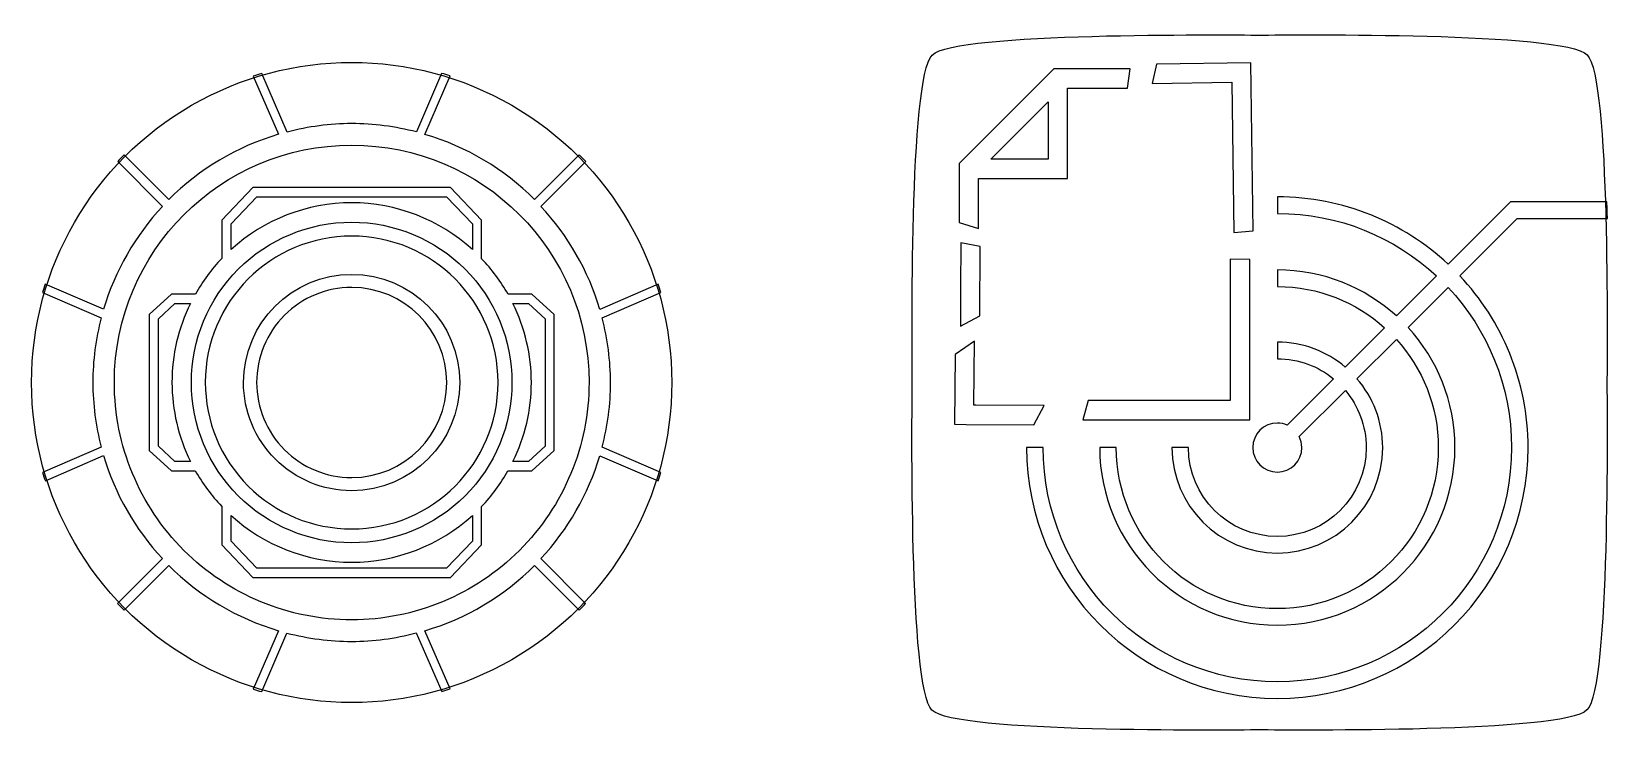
# Model space of a CAD drawing. Extents: x 3 to 1707, y 187 to 1378.
# Drawn here: x 810 to 1318, y 1127 to 1353 of the extents above; entities that cross this region are included whole.
import ezdxf

# ---------------------------------------------------------------- set-up
doc = ezdxf.new("R2010")
doc.units = 0
doc.layers.add('Drawings', color=7, linetype='CONTINUOUS')

msp = doc.modelspace()

# ---------------------------------------------------------------- linework, layer by layer
at = {"layer": 'Drawings', "color": 7}
for points in [[(1202.598648, 1342.587889), (1172.271321, 1342.17432), (1170.787771, 1335.932209), (1196.443857, 1336.279606), (1197.105651, 1287.980433), (1203.33767, 1288.5098)], [(1139.197482, 1340.630334), (1139.197482, 1340.624688), (1108.732274, 1310.169577), (1108.732274, 1292.468887), (1108.732274, 1291.206127), (1114.953253, 1289.243061), (1114.9589, 1292.441315), (1114.9589, 1292.446962), (1114.9589, 1305.322698), (1143.604169, 1305.322698), (1143.604169, 1310.875531), (1143.604169, 1334.399251), (1162.92342, 1334.399251), (1163.723123, 1340.630334)], [(1137.37198, 1329.993378), (1137.37198, 1311.548267), (1118.918593, 1311.548267)], [(913.118461, 1316.058909)], [(913.118461, 1291.272432)], [(913.118461, 1286.789359)], [(1109.206545, 1284.611235), (1109.151483, 1270.031603), (1109.107433, 1257.806547), (1115.350493, 1261.109573), (1115.42758, 1283.447733)], [(1195.986105, 1279.345143), (1195.986105, 1267.693567), (1195.986105, 1233.852716), (1177.665065, 1233.852716), (1150.233117, 1233.852716), (1148.484844, 1227.616116), (1174.289824, 1227.616116), (1202.22363, 1227.616116), (1202.22363, 1279.212801)], [(913.118461, 1274.481589)], [(913.118461, 1270.2632)], [(965.009692, 1265.085335)], [(1113.668237, 1253.025705), (1107.392112, 1248.658434), (1107.15492, 1226.221017), (1110.954819, 1226.193349), (1132.761365, 1226.044477), (1136.053871, 1232.253504), (1114.03772, 1232.40791), (1113.453127, 1232.413557)], [(1016.171143, 1239.670685)], [(951.961032, 1196.885302)], [(1310.809713, 1134.27853)]]:
    msp.add_lwpolyline(points, close=True, dxfattribs=at)
for points in [[(881.445437, 1338.275758), (889.580159, 1319.56045)], [(892.348725, 1320.271785), (884.142309, 1339.169063)], [(942.055984, 1339.163549), (933.959862, 1320.299358)], [(936.717415, 1319.538391), (944.79699, 1338.352958)], [(986.380568, 1312.959911), (971.991774, 1298.573276)], [(837.799222, 1310.759731), (852.215604, 1296.345524)], [(974.015783, 1296.34001), (988.481805, 1310.803845)], [(881.296515, 1302.46081), (871.275666, 1291.912082), (871.275666, 1279.593284)], [(954.955721, 1279.521316), (954.955721, 1291.911799), (944.934844, 1302.460528), (923.249632, 1302.460528), (881.296515, 1302.460528), (881.296515, 1302.46081)], [(874.275861, 1282.449658), (874.275861, 1290.721007), (882.58153, 1299.472095)], [(882.58153, 1299.472095), (923.249632, 1299.472095), (943.655363, 1299.472095), (951.966566, 1290.721007), (951.966566, 1282.449658)], [(1211.124962, 1299.427981), (1211.124962, 1294.090203)], [(1211.125103, 1299.427981), (1211.124962, 1299.427981)], [(1317.218379, 1297.78474), (1286.14099, 1297.78474), (1266.115782, 1277.757043)], [(1269.898993, 1273.996337), (1288.357915, 1292.446962), (1317.400226, 1292.446962)], [(1211.124962, 1275.882205), (1211.124962, 1270.544427)], [(833.232742, 1263.260122), (814.426362, 1271.338477)], [(1011.738837, 1271.338477), (993.020698, 1263.210494)], [(1262.359905, 1274.007365), (1249.454634, 1261.104059)], [(813.61014, 1268.608931), (832.477173, 1260.508521)], [(862.798993, 1268.074051), (855.077917, 1268.074051), (847.880753, 1261.534167), (847.880753, 1235.104446), (847.880753, 1217.817323), (855.077917, 1211.260901)], [(963.432366, 1211.260619), (971.15347, 1211.260619), (978.350634, 1217.817041), (978.350634, 1244.235735), (978.350634, 1261.533885), (971.15347, 1268.073768)], [(993.732132, 1260.436835), (1012.63226, 1268.6365)], [(1253.243492, 1257.34335), (1266.148735, 1270.23563)], [(861.221695, 1214.255131), (856.236063, 1214.255131), (850.875441, 1219.135226), (850.875441, 1244.236017), (850.875441, 1260.199724), (856.236063, 1265.085335)], [(856.236063, 1265.085335), (861.183095, 1265.085335)], [(965.009692, 1265.085335), (969.989789, 1265.085335), (975.355945, 1260.199724), (975.355945, 1235.104446), (975.355945, 1219.135226), (969.989789, 1214.255131), (965.048292, 1214.255131)], [(1245.66027, 1257.304753), (1232.986655, 1244.633042)], [(1211.124962, 1252.650738), (1211.124962, 1247.31296)], [(1236.770007, 1240.872335), (1249.449128, 1253.544043)], [(1229.225385, 1240.872335), (1214.296104, 1225.95082)], [(1218.15115, 1222.256282), (1233.019749, 1237.117142)], [(832.499226, 1218.903628), (813.599099, 1210.703963)], [(814.498056, 1208.007503), (833.210689, 1216.129969)], [(992.998645, 1216.080341), (1011.816037, 1207.996475)], [(1135.739535, 1218.721659), (1130.400939, 1218.721659)], [(1159.288849, 1218.721659), (1153.950281, 1218.721659)], [(1182.518321, 1218.721659), (1177.190766, 1218.721659)], [(871.275666, 1199.813362), (871.275666, 1187.422856), (881.296515, 1176.885161), (902.981755, 1176.885161), (902.981755, 1176.873868), (944.934844, 1176.873868), (954.955721, 1187.422574), (954.955721, 1199.741397)], [(951.961032, 1196.885302), (951.961032, 1188.61945), (943.655363, 1179.86836), (923.244097, 1179.86836), (902.981755, 1179.86836), (882.58153, 1179.86836), (874.275861, 1188.61945), (874.275861, 1196.879769)], [(852.215604, 1182.994953), (837.755088, 1168.536615)], [(839.856325, 1166.380555), (854.245147, 1180.767182)], [(988.432164, 1168.580743), (974.021289, 1182.994953)], [(889.519477, 1159.796564), (881.434397, 1140.993016)], [(884.175403, 1140.176917), (892.271496, 1159.041108)]]:
    msp.add_lwpolyline(points, dxfattribs=at)
for points in [[(1099.993688, 1345.062777), (1107.466728, 1352.534692), (1194.881292, 1351.495667), (1205.445623, 1351.499814)], [(1205.445623, 1351.499814), (1216.009943, 1351.50395), (1303.425277, 1352.611733), (1310.892535, 1345.1456)], [(861.589536, 1328.904975), (893.47468, 1347.311098), (932.758797, 1347.311098), (964.64394, 1328.904975)], [(1093.555706, 1239.626749), (1093.559842, 1250.189478), (1092.520648, 1337.590863), (1099.993688, 1345.062777)], [(1310.892535, 1345.1456), (1318.359673, 1337.679586), (1317.251843, 1250.277298), (1317.247707, 1239.71457)], [(884.142309, 1339.169063), (883.239315, 1338.883621), (882.340273, 1338.585825), (881.445437, 1338.275758)], [(944.79699, 1338.352958), (943.887089, 1338.635733), (942.973333, 1338.905955), (942.055984, 1339.163549)], [(810.062333, 1239.670685), (810.062333, 1276.482932), (829.704392, 1310.498851), (861.589536, 1328.904975)], [(964.64394, 1328.904975), (996.529084, 1310.498851), (1016.171143, 1276.482932), (1016.171143, 1239.670685)], [(913.118461, 1323.006845), (906.107724, 1322.972146), (899.129376, 1322.053203), (892.348725, 1320.271785)], [(933.959862, 1320.299358), (927.154808, 1322.077457), (920.152021, 1322.987182), (913.118461, 1323.006845)], [(889.580159, 1319.56045), (876.234409, 1315.623338), (864.086796, 1308.408283), (854.245147, 1298.573276)], [(971.991774, 1298.573276), (962.164812, 1308.391645), (950.039223, 1315.59842), (936.717415, 1319.538391)], [(836.712742, 1239.670233), (836.715541, 1281.859536), (870.922802, 1316.059167), (913.118461, 1316.058909)], [(839.850819, 1312.965425), (839.156308, 1312.240165), (838.47237, 1311.504856), (837.799222, 1310.759731)], [(854.245147, 1298.573276), (854.245147, 1298.573276), (839.850819, 1312.965425), (839.850819, 1312.965425)], [(913.118461, 1316.058909), (955.314108, 1316.059151), (989.521352, 1281.859525), (989.524151, 1239.670233)], [(988.481805, 1310.803845), (987.791865, 1311.532663), (987.091378, 1312.251427), (986.380568, 1312.959911)], [(852.215604, 1296.345524), (843.414958, 1286.932637), (836.917165, 1275.607575), (833.232742, 1263.260122)], [(913.118461, 1297.520057), (898.748409, 1297.493784), (884.902356, 1292.121704), (874.275861, 1282.449658)], [(951.966566, 1282.449658), (941.338666, 1292.122979), (927.490412, 1297.495151), (913.118461, 1297.520057)], [(993.020698, 1263.210494), (989.336056, 1275.575713), (982.830262, 1286.916663), (974.015783, 1296.34001)], [(1266.115782, 1277.757043), (1251.696323, 1291.187917), (1232.366624, 1299.426781), (1211.125103, 1299.427981)], [(1317.400226, 1292.446962), (1317.353635, 1294.262087), (1317.275983, 1295.977906), (1317.218379, 1297.78474)], [(876.624134, 1276.159058), (886.302994, 1285.836457), (899.430488, 1291.272938), (913.118461, 1291.272432)], [(913.118461, 1291.272432), (926.806428, 1291.272931), (939.933915, 1285.836446), (949.612769, 1276.159048)], [(1211.124962, 1294.090203), (1230.922973, 1294.088932), (1248.916152, 1286.466818), (1262.359905, 1274.007365)], [(913.118461, 1286.789359), (887.090228, 1286.789947), (865.989174, 1265.694545), (865.98671, 1239.670233)], [(960.244676, 1239.670233), (960.242213, 1265.692384), (939.144532, 1286.786891), (913.118461, 1286.789359)], [(861.508471, 1239.670233), (861.507969, 1253.356144), (866.945274, 1266.481659), (876.624134, 1276.159058)], [(871.275666, 1279.593284), (867.984465, 1276.11887), (865.137156, 1272.249566), (862.798993, 1268.074051)], [(949.612769, 1276.159048), (959.291623, 1266.48165), (964.728923, 1253.356139), (964.728422, 1239.670233)], [(963.4765, 1268.073768), (961.119631, 1272.22659), (958.257602, 1276.071685), (954.955721, 1279.521316)], [(1249.454634, 1261.104059), (1239.309485, 1270.283061), (1225.864432, 1275.881006), (1211.124962, 1275.882205)], [(814.426362, 1271.338477), (814.141799, 1270.432409), (813.869699, 1269.522474), (813.61014, 1268.608931)], [(878.29632, 1239.670233), (878.298436, 1258.897301), (893.888496, 1274.482533), (913.118461, 1274.481589)], [(913.118461, 1274.481589), (932.346253, 1274.479461), (947.932923, 1258.895129), (947.935039, 1239.670233)], [(1012.63226, 1268.6365), (1012.346828, 1269.541203), (1012.048993, 1270.441947), (1011.738837, 1271.338477)], [(1291.848956, 1218.721659), (1291.848956, 1240.104994), (1283.4963, 1259.549998), (1269.898993, 1273.996337)], [(913.118461, 1270.2632), (905.002702, 1270.264079), (897.219012, 1267.041359), (891.479787, 1261.304032)], [(943.716016, 1239.670233), (943.714801, 1256.565751), (930.016524, 1270.261974), (913.118461, 1270.2632)], [(971.15347, 1268.073768), (971.15347, 1268.073768), (963.4765, 1268.073768), (963.4765, 1268.073768)], [(1211.124962, 1270.544427), (1224.418946, 1270.543264), (1236.492775, 1265.510952), (1245.66027, 1257.304753)], [(1266.148735, 1270.23563), (1278.771607, 1256.763608), (1286.504853, 1238.66067), (1286.504853, 1218.721659)], [(861.183095, 1265.085335), (857.298437, 1257.175283), (855.272499, 1248.482429), (855.259905, 1239.670233)], [(891.479787, 1261.304032), (885.740562, 1255.566706), (882.515954, 1247.784769), (882.515371, 1239.670233)], [(970.976988, 1239.670233), (970.950669, 1248.48588), (968.909604, 1257.178908), (965.009692, 1265.085335)], [(832.477173, 1260.508521), (830.69694, 1253.704722), (829.785221, 1246.702977), (829.763754, 1239.670233)], [(996.467604, 1239.670233), (996.432899, 1246.679912), (995.513818, 1253.657207), (993.732132, 1260.436835)], [(1268.294108, 1218.721659), (1268.294108, 1233.602714), (1262.583995, 1247.166494), (1253.243492, 1257.34335)], [(1232.986655, 1244.633042), (1227.075862, 1249.625532), (1219.449211, 1252.649504), (1211.124962, 1252.650738)], [(1249.449128, 1253.544043), (1257.815987, 1244.343867), (1262.955511, 1232.157722), (1262.955511, 1218.721659)], [(1211.124962, 1247.31296), (1217.99994, 1247.311797), (1224.300293, 1244.895416), (1229.225385, 1240.872335)], [(1245.059129, 1218.721659), (1245.059129, 1227.187747), (1241.918088, 1234.92187), (1236.770007, 1240.872335)], [(861.589536, 1150.436395), (829.704392, 1168.842518), (810.062333, 1202.858438), (810.062333, 1239.670685)], [(829.763754, 1239.670233), (829.798459, 1232.660553), (830.71754, 1225.683257), (832.499226, 1218.903628)], [(859.091328, 1185.651243), (844.76245, 1199.97796), (836.712623, 1219.409194), (836.712742, 1239.670233)], [(855.259905, 1239.670233), (855.284511, 1230.855017), (857.323688, 1222.16201), (861.221695, 1214.255131)], [(876.624134, 1203.181408), (866.945274, 1212.858807), (861.507969, 1225.984322), (861.508471, 1239.670233)], [(865.98671, 1239.670233), (865.986433, 1227.171915), (870.951996, 1215.185416), (879.790975, 1206.347772)], [(888.494996, 1215.050484), (881.964481, 1221.580012), (878.295873, 1230.436083), (878.29632, 1239.670233)], [(882.515371, 1239.670233), (882.515953, 1231.555697), (885.740561, 1223.773758), (891.479786, 1218.036432)], [(913.118461, 1192.545599), (939.146683, 1192.548067), (960.245255, 1213.645931), (960.244676, 1239.670233)], [(947.935039, 1239.670233), (947.93597, 1220.443182), (932.348407, 1204.855488), (913.118461, 1204.85336)], [(913.118461, 1209.077263), (930.016525, 1209.078489), (943.714803, 1222.774714), (943.716016, 1239.670233)], [(964.728422, 1239.670233), (964.728923, 1225.984327), (959.291623, 1212.858816), (949.612769, 1203.181418)], [(1016.171143, 1239.670685), (1016.171143, 1202.858438), (996.529084, 1168.842518), (964.64394, 1150.436395)], [(965.048292, 1214.255131), (968.934853, 1222.164731), (970.96268, 1230.857607), (970.976988, 1239.670233)], [(989.524151, 1239.670233), (989.52427, 1219.409199), (981.474446, 1199.977969), (967.145574, 1185.651253)], [(993.75972, 1218.831942), (995.538086, 1225.635981), (996.447945, 1232.637723), (996.467604, 1239.670233)], [(1099.910865, 1134.195708), (1092.443607, 1141.661841), (1093.551557, 1229.064009), (1093.555706, 1239.626749)], [(1233.019749, 1237.117142), (1237.197009, 1232.149003), (1239.720561, 1225.740248), (1239.720561, 1218.721659)], [(1317.247707, 1239.71457), (1317.243559, 1229.15183), (1318.282753, 1141.750445), (1310.809713, 1134.27853)], [(1211.124962, 1226.618042), (1206.752132, 1226.618042), (1203.227375, 1223.093768), (1203.227375, 1218.721659)], [(1214.296104, 1225.95082), (1213.325312, 1226.375583), (1212.255859, 1226.618042), (1211.124962, 1226.618042)], [(1219.017013, 1218.721659), (1219.017013, 1220.000044), (1218.686667, 1221.19035), (1218.15115, 1222.256282)], [(833.210689, 1216.129969), (836.894554, 1203.762791), (843.400391, 1192.419882), (852.215604, 1182.994953)], [(913.118461, 1204.85336), (903.88292, 1204.852907), (895.025512, 1208.520956), (888.494996, 1215.050484)], [(891.479786, 1218.036432), (897.219011, 1212.299105), (905.002702, 1209.076384), (913.118461, 1209.077263)], [(974.021289, 1182.994953), (982.819946, 1192.408392), (989.315829, 1203.733405), (992.998645, 1216.080341)], [(1012.621247, 1210.731535), (1012.621247, 1210.731535), (993.75972, 1218.831942), (993.75972, 1218.831942)], [(1130.400939, 1218.721659), (1130.403622, 1174.17952), (1166.575497, 1138.009818), (1211.124962, 1138.009818)], [(1211.124962, 1143.336571), (1169.461586, 1143.336571), (1135.74219, 1177.065287), (1135.739535, 1218.721659)], [(1153.950281, 1218.721659), (1153.952992, 1187.183583), (1179.581462, 1161.555585), (1211.124962, 1161.555585)], [(1211.124962, 1166.887872), (1182.467664, 1166.887872), (1159.291419, 1190.06935), (1159.288849, 1218.721659)], [(1177.190766, 1218.721659), (1177.19342, 1200.014352), (1192.414136, 1184.781558), (1211.124962, 1184.781558)], [(1211.124962, 1190.119322), (1195.300366, 1190.119322), (1182.521004, 1202.900096), (1182.518321, 1218.721659)], [(1203.227375, 1218.721659), (1203.227375, 1214.349516), (1206.752132, 1210.83079), (1211.124962, 1210.83079)], [(1211.124962, 1210.83079), (1215.497763, 1210.83079), (1219.017013, 1214.349516), (1219.017013, 1218.721659)], [(1239.720561, 1218.721659), (1239.720561, 1202.897804), (1226.951223, 1190.119322), (1211.124962, 1190.119322)], [(1211.124962, 1184.781558), (1229.837397, 1184.781558), (1245.059129, 1200.012093), (1245.059129, 1218.721659)], [(1262.955511, 1218.721659), (1262.955511, 1190.067063), (1239.783925, 1166.887872), (1211.124962, 1166.887872)], [(1211.124962, 1161.555585), (1242.670042, 1161.555585), (1268.294108, 1187.181324), (1268.294108, 1218.721659)], [(1286.504853, 1218.721659), (1286.504853, 1177.062944), (1252.789947, 1143.336599), (1211.124962, 1143.336571)], [(1211.124962, 1138.009818), (1255.676064, 1138.009902), (1291.848956, 1174.177233), (1291.848956, 1218.721659)], [(813.599099, 1210.703963), (813.886415, 1209.801078), (814.186096, 1208.902174), (814.498056, 1208.007503)], [(855.077917, 1211.260901), (855.077917, 1211.260901), (862.754886, 1211.260901), (862.754886, 1211.260901)], [(862.754886, 1211.260901), (865.111757, 1207.108083), (867.973785, 1203.26299), (871.275666, 1199.813362)], [(954.955721, 1199.741397), (958.246911, 1203.215809), (961.094211, 1207.085109), (963.432366, 1211.260619)], [(1011.816037, 1207.996475), (1012.096965, 1208.904429), (1012.365393, 1209.816202), (1012.621247, 1210.731535)], [(879.790975, 1206.347772), (888.629953, 1197.510128), (900.61826, 1192.545317), (913.118461, 1192.545599)], [(913.118461, 1188.068034), (899.430488, 1188.067528), (886.302994, 1193.504009), (876.624134, 1203.181408)], [(949.612769, 1203.181418), (939.933915, 1193.50402), (926.806428, 1188.067535), (913.118461, 1188.068034)], [(874.275861, 1196.879769), (884.904011, 1187.211734), (898.74988, 1181.843661), (913.118461, 1181.820409)], [(913.118461, 1181.820409), (927.487768, 1181.845182), (941.333718, 1187.215264), (951.961032, 1196.885302)], [(913.118461, 1163.27604), (892.854369, 1163.275916), (873.420207, 1171.324527), (859.091328, 1185.651243)], [(967.145574, 1185.651253), (952.816702, 1171.324538), (933.382547, 1163.275924), (913.118461, 1163.27604)], [(854.245147, 1180.767182), (864.071493, 1170.946818), (876.197124, 1163.738121), (889.519477, 1159.796564)], [(936.662268, 1159.774514), (950.006603, 1163.714041), (962.152288, 1170.930964), (971.991774, 1180.767182)], [(971.991774, 1180.767182), (971.991774, 1180.767182), (986.380568, 1166.380555), (986.380568, 1166.380555)], [(837.755088, 1168.536615), (838.445028, 1167.8078), (839.145514, 1167.089037), (839.856325, 1166.380555)], [(986.380568, 1166.380555), (987.075038, 1167.103993), (987.758975, 1167.837467), (988.432164, 1168.580743)], [(892.271496, 1159.041108), (899.078114, 1157.260681), (906.082803, 1156.349095), (913.118461, 1156.328098)], [(913.118461, 1156.328098), (920.127344, 1156.363263), (927.103803, 1157.282202), (933.882662, 1159.063158)], [(933.882662, 1159.063158), (933.882662, 1159.063158), (942.089077, 1140.171411), (942.089077, 1140.171411)], [(944.785949, 1141.070233), (944.785949, 1141.070233), (936.662268, 1159.774514), (936.662268, 1159.774514)], [(964.64394, 1150.436395), (932.758797, 1132.030271), (893.47468, 1132.030271), (861.589536, 1150.436395)], [(881.434397, 1140.993016), (882.34427, 1140.708399), (883.258026, 1140.43634), (884.175403, 1140.176917)], [(942.089077, 1140.171411), (942.9921, 1140.458685), (943.891141, 1140.75832), (944.785949, 1141.070233)], [(1205.357777, 1127.841493), (1194.793458, 1127.837358), (1107.378004, 1126.729695), (1099.910865, 1134.195708)], [(1310.809713, 1134.27853), (1303.336672, 1126.806615), (1215.922109, 1127.845641), (1205.357777, 1127.841493)]]:
    msp.add_open_spline(points, degree=3, dxfattribs=at)

doc.saveas('drawing.dxf')
